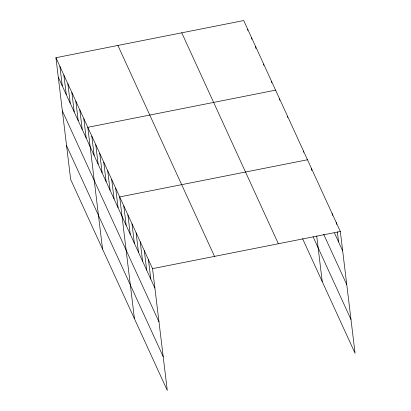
<?xml version="1.0" encoding="UTF-8"?>
<svg xmlns="http://www.w3.org/2000/svg" width="411" height="411" viewBox="0 0 411 411"><rect width="100%" height="100%" fill="white"/><g stroke="black" fill="none" stroke-linecap="round" stroke-linejoin="round"><path stroke-width="0.62" d="M55.927 57.71L152.543 268.645L167.282 390.45L70.666 179.515L55.927 57.71L243.718 20.55L340.334 231.485L355.073 353.29L302.563 238.647M275.601 90.158L87.81 127.318L102.55 249.123M307.485 159.766L119.688 196.926L134.433 318.731M152.543 268.645L340.334 231.485M334.477 232.991L342.687 250.921M323.678 234.275L346.776 284.705M313.09 236.772L350.989 319.511M181.749 32.813L278.365 243.749M117.895 45.446L214.511 256.382M58.275 77.145L154.89 288.08M62.364 110.924L158.98 321.864M66.577 145.73L163.193 356.666M336.229 222.521L336.455 224.401M337.369 231.927L338.582 241.956M332.124 213.556L332.35 215.436M311.595 168.731L311.821 170.616M316.711 235.981L322.224 281.576M303.503 151.068L303.652 152.322M287.561 116.262L287.71 117.515M279.588 98.861L279.742 100.114M271.62 81.46L271.769 82.714M263.646 64.054L263.8 65.308M255.678 46.654L255.904 48.534M251.691 37.951L251.84 39.204M247.705 29.253L247.859 30.506M148.433 259.68L150.786 279.115M144.328 250.715L146.681 270.15M140.223 241.75L142.576 261.185M136.113 232.785L138.466 252.22M132.008 223.82L134.361 243.255M127.903 214.855L130.256 234.291M123.798 205.89L126.151 225.326M115.707 188.223L118.06 207.663M111.72 179.525L114.073 198.96M107.733 170.822L110.086 190.257M103.752 162.119L106.1 181.559M99.765 153.421L102.118 172.856M95.778 144.718L98.131 164.153M91.792 136.02L94.145 155.456M83.823 118.615L86.176 138.05M79.837 109.917L82.19 129.352M75.85 101.214L78.203 120.649M71.868 92.511L74.216 111.946M67.882 83.813L70.235 103.248M63.895 75.11L66.248 94.545M59.908 66.407L62.261 85.842"/></g></svg>
